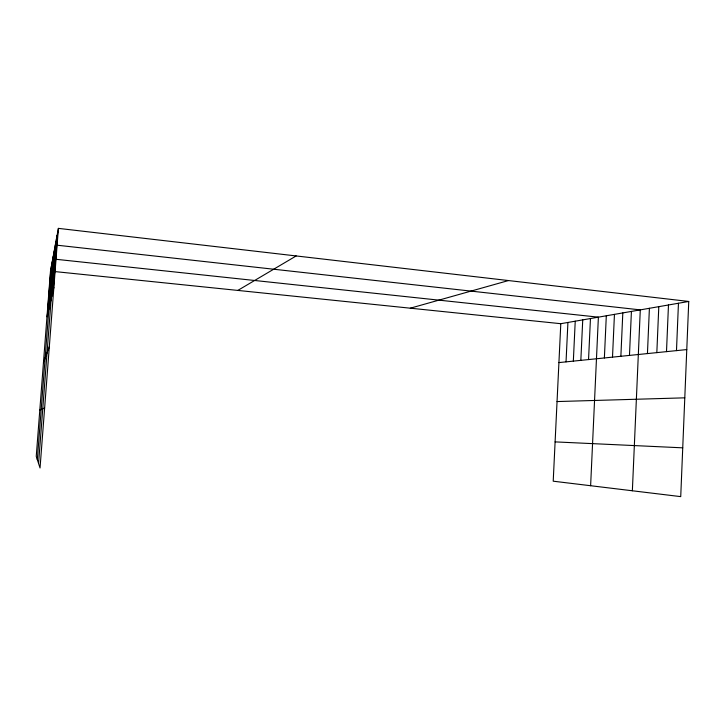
<?xml version="1.0" encoding="UTF-8"?>
<svg xmlns="http://www.w3.org/2000/svg" width="725" height="725" viewBox="0 0 725 725"><rect width="100%" height="100%" fill="white"/><g stroke="black" fill="none" stroke-linecap="round" stroke-linejoin="round"><path stroke-width="1.09" d="M688.75 301.455L680.73 496.625L553.211 481.192L560.797 323.694L688.75 301.455L58.39 228.375L50.487 271.123L36.25 456.333L40.038 467.978L58.39 228.375M656.832 352.622L658.798 306.657M666.502 351.643L668.477 304.98M676.479 350.628L678.455 303.24M620.872 356.283L622.811 312.919M629.472 355.413L631.421 311.424M632.363 490.771L640.284 309.883L55.318 245.005L38.561 463.438M647.443 353.583L649.401 308.297M590.621 485.723L598.388 317.16L52.744 258.943L37.328 459.65M604.378 357.96L606.308 315.783M612.507 357.135L614.447 314.369M566.035 361.866L567.92 322.462M573.339 361.123L575.233 321.184M580.843 360.361L582.737 319.879M588.546 359.573L590.458 318.538M47.343 315.23L50.913 268.839M47.723 313.608L51.348 266.483M48.113 311.931L51.792 264.045M48.521 310.2L52.263 261.535M49.363 306.621L53.224 256.333M49.798 304.763L53.723 253.641M50.242 302.851L54.23 250.859M50.714 300.866L54.765 247.986M51.693 296.679L55.888 241.914M52.209 294.477L56.477 238.715M52.744 292.184L57.094 235.398M53.297 289.81L57.728 231.955M46.971 316.807L53.877 287.345M43.455 362.609L49.345 346.55M237.818 290.417L296.163 255.943M39.812 410.051L44.633 407.967M410.305 308.188L508.47 280.557M558.921 362.591L686.774 349.577M557.045 401.559L684.79 397.835M555.105 441.888L682.732 447.833M50.487 271.123L560.797 323.694"/></g></svg>
